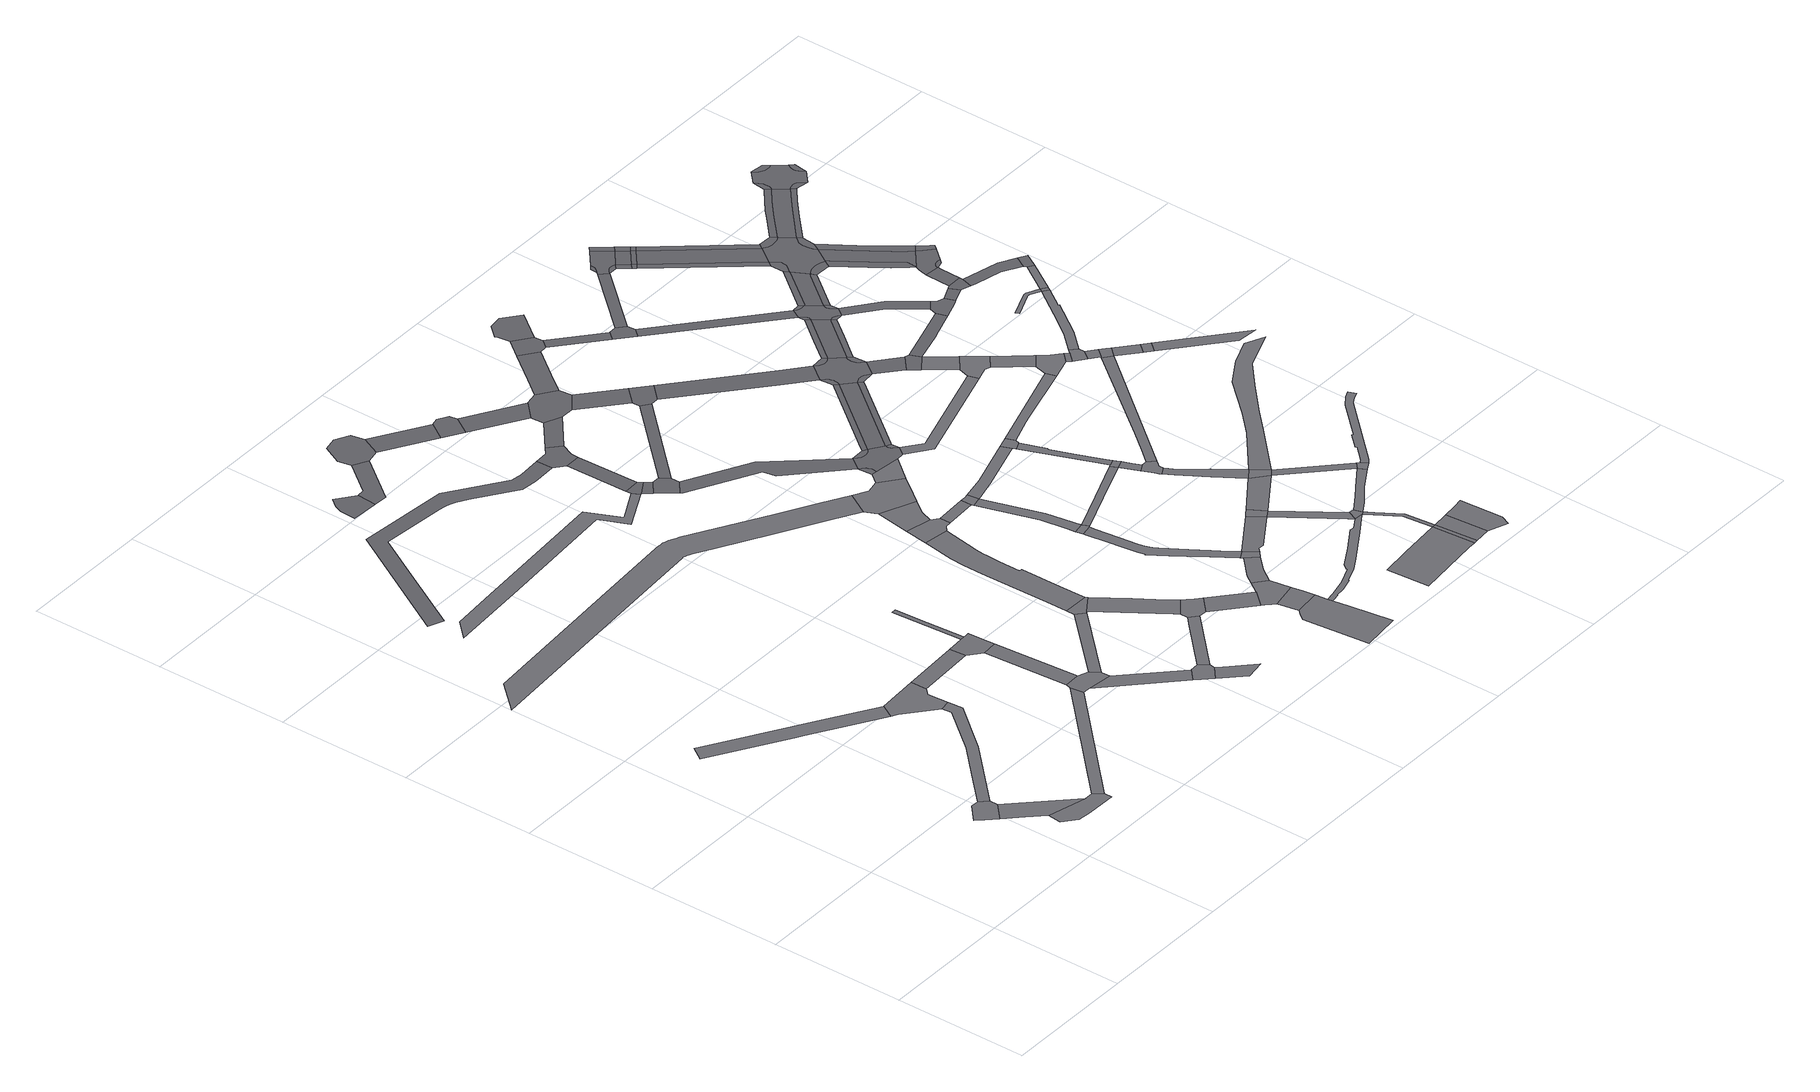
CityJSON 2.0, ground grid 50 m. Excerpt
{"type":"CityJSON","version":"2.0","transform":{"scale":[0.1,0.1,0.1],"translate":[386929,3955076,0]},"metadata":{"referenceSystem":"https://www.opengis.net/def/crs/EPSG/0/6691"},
"CityObjects":{
"road1":{"type":"Road","attributes":{"class":"1040","function":"9020","usage":"9","RoadStructureAttribute.sectionType":"4"},"geometry":[{"type":"MultiSurface","lod":"1","boundaries":[[[0,1,2,3,4,5,6]]]}]},
"road2":{"type":"Road","attributes":{"class":"1040","function":"9020","usage":"9","RoadStructureAttribute.sectionType":"1"},"geometry":[{"type":"MultiSurface","lod":"1","boundaries":[[[5,4,7,8,9]]]}]},
"road3":{"type":"Road","attributes":{"class":"1040","function":"9020","usage":"9","RoadStructureAttribute.sectionType":"4"},"geometry":[{"type":"MultiSurface","lod":"1","boundaries":[[[8,10,11,12,13,14,15,9]]]}]},
"road4":{"type":"Road","attributes":{"class":"1040","function":"9020","usage":"9","RoadStructureAttribute.sectionType":"1"},"geometry":[{"type":"MultiSurface","lod":"1","boundaries":[[[16,17,18,19,20,21,22,23,24]]]}]},
"road5":{"type":"Road","attributes":{"class":"1040","function":"9020","usage":"9","RoadStructureAttribute.sectionType":"1"},"geometry":[{"type":"MultiSurface","lod":"1","boundaries":[[[25,26,27,28,29,30,31,0,6]]]}]},
"road6":{"type":"Road","attributes":{"class":"1040","function":"9020","usage":"9","RoadStructureAttribute.sectionType":"4"},"geometry":[{"type":"MultiSurface","lod":"1","boundaries":[[[32,33,23,22,34,28,27,35,36]]]}]},
"road7":{"type":"Road","attributes":{"class":"1040","function":"9020","usage":"9","RoadStructureAttribute.sectionType":"1"},"geometry":[{"type":"MultiSurface","lod":"1","boundaries":[[[37,15,14,38]]]}]},
"road8":{"type":"Road","attributes":{"class":"1040","function":"9020","usage":"9","RoadStructureAttribute.sectionType":"1"},"geometry":[{"type":"MultiSurface","lod":"1","boundaries":[[[39,32,36,40]]]}]},
"road9":{"type":"Road","attributes":{"class":"1040","function":"9020","usage":"9","RoadStructureAttribute.sectionType":"1"},"geometry":[{"type":"MultiSurface","lod":"1","boundaries":[[[41,42,43,44,45,46,47,48,49,50,51,52,53,54,55,56,57,58,59,60,61,62,63,64,65,66,67,68]]]}]},
"road10":{"type":"Road","attributes":{"class":"1040","function":"9020","usage":"9","RoadStructureAttribute.sectionType":"1"},"geometry":[{"type":"MultiSurface","lod":"1","boundaries":[[[69,70,71,72,73,74,75,76,77,78]]]}]},
"road11":{"type":"Road","attributes":{"class":"1040","function":"9020","usage":"9","RoadStructureAttribute.sectionType":"4"},"geometry":[{"type":"MultiSurface","lod":"1","boundaries":[[[79,80,37,38,81,82,83,84]]]}]},
"road12":{"type":"Road","attributes":{"class":"1040","function":"9020","usage":"9","RoadStructureAttribute.sectionType":"1"},"geometry":[{"type":"MultiSurface","lod":"1","boundaries":[[[85,86,80,79]]]}]},
"road13":{"type":"Road","attributes":{"class":"1040","function":"9020","usage":"9","RoadStructureAttribute.sectionType":"1"},"geometry":[{"type":"MultiSurface","lod":"2","boundaries":[[[87,88,89,90,91,92,93,94,95,96,97,98,99,100,101,102,103,104]]],"semantics":{"surfaces":[{"type":"TrafficArea","function":"1000"}],"values":[0]}}]},
"road14":{"type":"Road","attributes":{"class":"1040","function":"9020","usage":"9","RoadStructureAttribute.sectionType":"4"},"geometry":[{"type":"MultiSurface","lod":"1","boundaries":[[[105,106,107,108,109,39,40,86,85]]]}]},
"road15":{"type":"Road","attributes":{"class":"1040","function":"9020","usage":"9","RoadStructureAttribute.sectionType":"4"},"geometry":[{"type":"MultiSurface","lod":"2","boundaries":[[[110,111,112,113,114,115]]],"semantics":{"surfaces":[{"type":"TrafficArea","function":"1020"}],"values":[0]}}]},
"road16":{"type":"Road","attributes":{"class":"1040","function":"9020","usage":"9","RoadStructureAttribute.sectionType":"1"},"geometry":[{"type":"MultiSurface","lod":"1","boundaries":[[[81,116,117,82]]]}]},
"road17":{"type":"Road","attributes":{"class":"1040","function":"9020","usage":"9","RoadStructureAttribute.sectionType":"1"},"geometry":[{"type":"MultiSurface","lod":"1","boundaries":[[[118,119,120,121,109,108]]]}]},
"road18":{"type":"Road","attributes":{"class":"1040","function":"9020","usage":"9","RoadStructureAttribute.sectionType":"4"},"geometry":[{"type":"MultiSurface","lod":"1","boundaries":[[[122,117,116,123,124,125,126]]]}]},
"road19":{"type":"Road","attributes":{"class":"1040","function":"9020","usage":"9","RoadStructureAttribute.sectionType":"1"},"geometry":[{"type":"MultiSurface","lod":"1","boundaries":[[[127,84,83,128]]]}]},
"road20":{"type":"Road","attributes":{"class":"1040","function":"9020","usage":"9","RoadStructureAttribute.sectionType":"1"},"geometry":[{"type":"MultiSurface","lod":"2","boundaries":[[[129,130,115,114,131,132,133]]],"semantics":{"surfaces":[{"type":"TrafficArea","function":"1000"}],"values":[0]}}]},
"road21":{"type":"Road","attributes":{"class":"1040","function":"9020","usage":"9","RoadStructureAttribute.sectionType":"1"},"geometry":[{"type":"MultiSurface","lod":"1","boundaries":[[[134,135,125,124,136,137]]]}]},
"road22":{"type":"Road","attributes":{"class":"1040","function":"9020","usage":"9","RoadStructureAttribute.sectionType":"1"},"geometry":[{"type":"MultiSurface","lod":"1","boundaries":[[[138,139,122,126,140]]]}]},
"road23":{"type":"Road","attributes":{"class":"1040","function":"9020","usage":"9","RoadStructureAttribute.sectionType":"4"},"geometry":[{"type":"MultiSurface","lod":"2","boundaries":[[[141,142,143,129,133,144,145,146]]],"semantics":{"surfaces":[{"type":"TrafficArea","function":"1020"}],"values":[0]}}]},
"road24":{"type":"Road","attributes":{"class":"1040","function":"9020","usage":"9","RoadStructureAttribute.sectionType":"4"},"geometry":[{"type":"MultiSurface","lod":"1","boundaries":[[[147,148,127,128,149,150]]]}]},
"road25":{"type":"Road","attributes":{"class":"1040","function":"9020","usage":"9","RoadStructureAttribute.sectionType":"1"},"geometry":[{"type":"MultiSurface","lod":"1","boundaries":[[[151,152,153,154,150,149,155,156,157]]]}]},
"road26":{"type":"Road","attributes":{"class":"1040","function":"9020","usage":"9","RoadStructureAttribute.sectionType":"1"},"geometry":[{"type":"MultiSurface","lod":"2","boundaries":[[[145,144,158,159]]],"semantics":{"surfaces":[{"type":"TrafficArea","function":"1000"}],"values":[0]}}]},
"road27":{"type":"Road","attributes":{"class":"1040","function":"9020","usage":"9","RoadStructureAttribute.sectionType":"4"},"geometry":[{"type":"MultiSurface","lod":"2","boundaries":[[[160,161,77,76,162,163]]],"semantics":{"surfaces":[{"type":"TrafficArea","function":"1020"}],"values":[0]}}]},
"road28":{"type":"Road","attributes":{"class":"1040","function":"9020","usage":"9","RoadStructureAttribute.sectionType":"1"},"geometry":[{"type":"MultiSurface","lod":"1","boundaries":[[[164,165,166,167,168,169,148,147,170,171,172,173,174,175,176,177,178]]]}]},
"road29":{"type":"Road","attributes":{"class":"1040","function":"9020","usage":"9","RoadStructureAttribute.sectionType":"1"},"geometry":[{"type":"MultiSurface","lod":"2","boundaries":[[[163,162,179,180]]],"semantics":{"surfaces":[{"type":"TrafficArea","function":"1000"}],"values":[0]}}]},
"road30":{"type":"Road","attributes":{"class":"1040","function":"9020","usage":"9","RoadStructureAttribute.sectionType":"1"},"geometry":[{"type":"MultiSurface","lod":"2","boundaries":[[[181,182,161,160]]],"semantics":{"surfaces":[{"type":"TrafficArea","function":"1000"}],"values":[0]}}]},
"road31":{"type":"Road","attributes":{"class":"1040","function":"9020","usage":"9","RoadStructureAttribute.sectionType":"4"},"geometry":[{"type":"MultiSurface","lod":"1","boundaries":[[[183,184,157,156,138,140,185,186]]]}]},
"road32":{"type":"Road","attributes":{"class":"1040","function":"9020","usage":"9","RoadStructureAttribute.sectionType":"4"},"geometry":[{"type":"MultiSurface","lod":"2","boundaries":[[[180,179,187,188,189,190]]],"semantics":{"surfaces":[{"type":"TrafficArea","function":"1020"}],"values":[0]}}]},
"road33":{"type":"Road","attributes":{"class":"1040","function":"9020","usage":"9","RoadStructureAttribute.sectionType":"4"},"geometry":[{"type":"MultiSurface","lod":"2","boundaries":[[[191,192,104,103,182,181,193,194]]],"semantics":{"surfaces":[{"type":"TrafficArea","function":"1020"}],"values":[0]}}]},
"road34":{"type":"Road","attributes":{"class":"1040","function":"9020","usage":"9","RoadStructureAttribute.sectionType":"4"},"geometry":[{"type":"MultiSurface","lod":"2","boundaries":[[[195,159,158,196,197,198]]],"semantics":{"surfaces":[{"type":"TrafficArea","function":"1020"}],"values":[0]}}]},
"road35":{"type":"Road","attributes":{"class":"1040","function":"9020","usage":"9","RoadStructureAttribute.sectionType":"1"},"geometry":[{"type":"MultiSurface","lod":"1","boundaries":[[[186,185,199,200]]]}]},
"road36":{"type":"Road","attributes":{"class":"1040","function":"9020","usage":"9","RoadStructureAttribute.sectionType":"4"},"geometry":[{"type":"MultiSurface","lod":"1","boundaries":[[[201,164,178,202,203,204,205]]]}]},
"road37":{"type":"Road","attributes":{"name":"都道437号","class":"1040","function":"3","usage":"2","RoadStructureAttribute.sectionType":"4"},"geometry":[{"type":"MultiSurface","lod":"1","boundaries":[[[206,207,208,209,210,211,212,213,214]]]}]},
"road38":{"type":"Road","attributes":{"class":"1040","function":"9020","usage":"9","RoadStructureAttribute.sectionType":"1"},"geometry":[{"type":"MultiSurface","lod":"1","boundaries":[[[215,201,205,216,217]]]}]},
"road39":{"type":"Road","attributes":{"class":"1040","function":"9020","usage":"9","RoadStructureAttribute.sectionType":"1"},"geometry":[{"type":"MultiSurface","lod":"1","boundaries":[[[218,219,220,210,209]]]}]},
"road40":{"type":"Road","attributes":{"class":"1040","function":"9020","usage":"9","RoadStructureAttribute.sectionType":"1"},"geometry":[{"type":"MultiSurface","lod":"2","boundaries":[[[221,191,194,222]]],"semantics":{"surfaces":[{"type":"TrafficArea","function":"1000"}],"values":[0]}}]},
"road41":{"type":"Road","attributes":{"class":"1040","function":"9020","usage":"9","RoadStructureAttribute.sectionType":"4"},"geometry":[{"type":"MultiSurface","lod":"1","boundaries":[[[223,200,199,224,225,220,219,226,227]]]}]},
"road42":{"type":"Road","attributes":{"class":"1040","function":"9020","usage":"9","RoadStructureAttribute.sectionType":"1"},"geometry":[{"type":"MultiSurface","lod":"2","boundaries":[[[197,196,228,229]]],"semantics":{"surfaces":[{"type":"TrafficArea","function":"1000"}],"values":[0]}}]},
"road43":{"type":"Road","attributes":{"class":"1040","function":"9020","usage":"9","RoadStructureAttribute.sectionType":"1"},"geometry":[{"type":"MultiSurface","lod":"2","boundaries":[[[230,188,187,231,232,233,234,235,236,237]]],"semantics":{"surfaces":[{"type":"TrafficArea","function":"1000"}],"values":[0]}}]},
"road44":{"type":"Road","attributes":{"class":"1040","function":"9020","usage":"9","RoadStructureAttribute.sectionType":"1"},"geometry":[{"type":"MultiSurface","lod":"1","boundaries":[[[238,204,203,239]]]}]},
"road45":{"type":"Road","attributes":{"class":"1040","function":"9020","usage":"9","RoadStructureAttribute.sectionType":"4"},"geometry":[{"type":"MultiSurface","lod":"1","boundaries":[[[240,68,67,215,217,241,242,243]]]}]},
"road46":{"type":"Road","attributes":{"class":"1040","function":"9020","usage":"9","RoadStructureAttribute.sectionType":"1"},"geometry":[{"type":"MultiSurface","lod":"2","boundaries":[[[244,190,189,245]]],"semantics":{"surfaces":[{"type":"TrafficArea","function":"1000"}],"values":[0]}}]},
"road47":{"type":"Road","attributes":{"class":"1040","function":"9020","usage":"9","RoadStructureAttribute.sectionType":"1"},"geometry":[{"type":"MultiSurface","lod":"1","boundaries":[[[246,247,223,227,248,249]]]}]},
"road48":{"type":"Road","attributes":{"class":"1040","function":"9020","usage":"9","RoadStructureAttribute.sectionType":"4"},"geometry":[{"type":"MultiSurface","lod":"1","boundaries":[[[250,251,252,253,254]]]}]},
"road49":{"type":"Road","attributes":{"class":"1040","function":"9020","usage":"9","RoadStructureAttribute.sectionType":"1"},"geometry":[{"type":"MultiSurface","lod":"1","boundaries":[[[255,256,257,258,259,260,251,250]]]}]},
"road50":{"type":"Road","attributes":{"class":"1040","function":"9020","usage":"9","RoadStructureAttribute.sectionType":"1"},"geometry":[{"type":"MultiSurface","lod":"1","boundaries":[[[261,262,263,264,265,266,267,268,269,270,271,253,252,272,273,274,275,276,277,278,279,280,281,282,283]]]}]},
"road51":{"type":"Road","attributes":{"class":"1040","function":"9020","usage":"9","RoadStructureAttribute.sectionType":"4"},"geometry":[{"type":"MultiSurface","lod":"1","boundaries":[[[284,285,238,239,257,256]]]}]},
"road52":{"type":"Road","attributes":{"class":"1040","function":"9020","usage":"9","RoadStructureAttribute.sectionType":"4"},"geometry":[{"type":"MultiSurface","lod":"2","boundaries":[[[286,229,228,221,222,287,288,289]]],"semantics":{"surfaces":[{"type":"TrafficArea","function":"1020"}],"values":[0]}}]},
"road53":{"type":"Road","attributes":{"class":"1040","function":"9020","usage":"9","RoadStructureAttribute.sectionType":"4"},"geometry":[{"type":"MultiSurface","lod":"1","boundaries":[[[283,282,246,249,290]]]}]},
"road54":{"type":"Road","attributes":{"class":"1040","function":"9020","usage":"9","RoadStructureAttribute.sectionType":"1"},"geometry":[{"type":"MultiSurface","lod":"1","boundaries":[[[291,292,243,242,293,294]]]}]},
"road55":{"type":"Road","attributes":{"class":"1040","function":"9020","usage":"9","RoadStructureAttribute.sectionType":"1"},"geometry":[{"type":"MultiSurface","lod":"2","boundaries":[[[288,287,295,296]]],"semantics":{"surfaces":[{"type":"TrafficArea","function":"1000"}],"values":[0]}}]},
"road56":{"type":"Road","attributes":{"class":"1040","function":"9020","usage":"9","RoadStructureAttribute.sectionType":"4"},"geometry":[{"type":"MultiSurface","lod":"2","boundaries":[[[297,298,299,300,301,302,303,304,305,306,307,236,235,308,309,310,311,312,313,314,294,315,316,317,318,319,320,321,322,323,324,325,326]],[[327,236,307,306,305,304,303,302,301,300,299,298,297,326]],[[313,312,311,310,309,308,235,291,314]],[[328,325,324,323,322,321,320,319,318,317,316]]],"semantics":{"surfaces":[{"type":"TrafficArea","function":"1020"},{"type":"TrafficArea","function":"2000"}],"values":[0,1,1,1]}}]},
"road57":{"type":"Road","attributes":{"class":"1040","function":"9020","usage":"9","RoadStructureAttribute.sectionType":"1"},"geometry":[{"type":"MultiSurface","lod":"1","boundaries":[[[329,330,331,332,333,334,335,336,337,338,208,207,339,340,341,342,343,344,345,346,347,348,349,350]]]}]},
"road58":{"type":"Road","attributes":{"class":"1040","function":"9020","usage":"9","RoadStructureAttribute.sectionType":"1"},"geometry":[{"type":"MultiSurface","lod":"1","boundaries":[[[351,283,290,352,353,354]]]}]},
"road59":{"type":"Road","attributes":{"class":"1040","function":"9020","usage":"9","RoadStructureAttribute.sectionType":"1"},"geometry":[{"type":"MultiSurface","lod":"2","boundaries":[[[355,356,286,289,357,358]]],"semantics":{"surfaces":[{"type":"TrafficArea","function":"1000"}],"values":[0]}}]},
"road60":{"type":"Road","attributes":{"class":"1040","function":"9020","usage":"9","RoadStructureAttribute.sectionType":"1"},"geometry":[{"type":"MultiSurface","lod":"1","boundaries":[[[359,360,284,256,361,362]]]}]},
"road61":{"type":"Road","attributes":{"class":"1040","function":"9020","usage":"9","RoadStructureAttribute.sectionType":"4"},"geometry":[{"type":"MultiSurface","lod":"2","boundaries":[[[296,295,244,245,363,364]]],"semantics":{"surfaces":[{"type":"TrafficArea","function":"1020"}],"values":[0]}}]},
"road62":{"type":"Road","attributes":{"class":"1040","function":"9020","usage":"9","RoadStructureAttribute.sectionType":"1"},"geometry":[{"type":"MultiSurface","lod":"1","boundaries":[[[365,366,250,254,367,368]]]}]},
"road63":{"type":"Road","attributes":{"name":"都道437号","class":"1040","function":"3","usage":"2","RoadStructureAttribute.sectionType":"1"},"geometry":[{"type":"MultiSurface","lod":"1","boundaries":[[[369,370,371,372,373,374]]]}]},
"road64":{"type":"Road","attributes":{"class":"1040","function":"9020","usage":"9","RoadStructureAttribute.sectionType":"4"},"geometry":[{"type":"MultiSurface","lod":"1","boundaries":[[[375,376,351,354,377]]]}]},
"road65":{"type":"Road","attributes":{"class":"1040","function":"9020","usage":"9","RoadStructureAttribute.sectionType":"4"},"geometry":[{"type":"MultiSurface","lod":"2","boundaries":[[[378,355,358,379,380,381,382]]],"semantics":{"surfaces":[{"type":"TrafficArea","function":"1020"}],"values":[0]}}]},
"road66":{"type":"Road","attributes":{"class":"1040","function":"9020","usage":"9","RoadStructureAttribute.sectionType":"1"},"geometry":[{"type":"MultiSurface","lod":"2","boundaries":[[[328,383,384,385,386,387,388,389,390,325]],[[391,392,393,326,325,390,389,388,387,386]],[[394,395,396,327,326,393,392,391]]],"semantics":{"surfaces":[{"type":"TrafficArea","function":"2000"},{"type":"TrafficArea","function":"1000"}],"values":[0,1,0]}}]},
"road67":{"type":"Road","attributes":{"class":"1040","function":"9020","usage":"9","RoadStructureAttribute.sectionType":"1"}},
"road68":{"type":"Road","attributes":{"class":"1040","function":"9020","usage":"9","RoadStructureAttribute.sectionType":"1"},"geometry":[{"type":"MultiSurface","lod":"1","boundaries":[[[377,354,397,329,398]]]}]},
"road69":{"type":"Road","attributes":{"class":"1040","function":"9020","usage":"9","RoadStructureAttribute.sectionType":"1"},"geometry":[{"type":"MultiSurface","lod":"2","boundaries":[[[399,400,401,364,363,402]]],"semantics":{"surfaces":[{"type":"TrafficArea","function":"1000"}],"values":[0]}}]},
"road70":{"type":"Road","attributes":{"class":"1040","function":"9020","usage":"9","RoadStructureAttribute.sectionType":"4"},"geometry":[{"type":"MultiSurface","lod":"1","boundaries":[[[403,359,362,404,405,406]]]}]},
"road71":{"type":"Road","attributes":{"class":"1040","function":"9020","usage":"9","RoadStructureAttribute.sectionType":"1"},"geometry":[{"type":"MultiSurface","lod":"1","boundaries":[[[407,408,409,410,411,405,404,412,413]]]}]},
"road72":{"type":"Road","attributes":{"class":"1040","function":"9020","usage":"9","RoadStructureAttribute.sectionType":"4"},"geometry":[{"type":"MultiSurface","lod":"1","boundaries":[[[414,413,412,365,368,415]]]}]},
"road73":{"type":"Road","attributes":{"class":"1040","function":"9020","usage":"9","RoadStructureAttribute.sectionType":"4"},"geometry":[{"type":"MultiSurface","lod":"2","boundaries":[[[416,417,418,419,378,382,420]]],"semantics":{"surfaces":[{"type":"TrafficArea","function":"1020"}],"values":[0]}}]},
"road74":{"type":"Road","attributes":{"class":"1040","function":"9020","usage":"9","RoadStructureAttribute.sectionType":"1"},"geometry":[{"type":"MultiSurface","lod":"1","boundaries":[[[421,415,368,422,423]]]}]},
"road75":{"type":"Road","attributes":{"class":"1040","function":"9020","usage":"9","RoadStructureAttribute.sectionType":"1"},"geometry":[{"type":"MultiSurface","lod":"1","boundaries":[[[424,375,377,425]]]}]},
"road76":{"type":"Road","attributes":{"class":"1040","function":"9020","usage":"9","RoadStructureAttribute.sectionType":"1"},"geometry":[{"type":"MultiSurface","lod":"2","boundaries":[[[380,379,426,427]]],"semantics":{"surfaces":[{"type":"TrafficArea","function":"1000"}],"values":[0]}}]},
"road77":{"type":"Road","attributes":{"class":"1040","function":"9020","usage":"9","RoadStructureAttribute.sectionType":"4"},"geometry":[{"type":"MultiSurface","lod":"1","boundaries":[[[398,329,350,428,429]]]}]},
"road78":{"type":"Road","attributes":{"class":"1040","function":"9020","usage":"9","RoadStructureAttribute.sectionType":"4"},"geometry":[{"type":"MultiSurface","lod":"1","boundaries":[[[430,431,423,422,432,433,434,435,436,437,438,439]]]}]},
"road79":{"type":"Road","attributes":{"name":"都道437号","class":"1040","function":"3","usage":"2","RoadStructureAttribute.sectionType":"4"},"geometry":[{"type":"MultiSurface","lod":"1","boundaries":[[[440,369,374,441]]]}]},
"road80":{"type":"Road","attributes":{"class":"1040","function":"9020","usage":"9","RoadStructureAttribute.sectionType":"1"},"geometry":[{"type":"MultiSurface","lod":"1","boundaries":[[[442,443,316,315,444,445]]]}]},
"road81":{"type":"Road","attributes":{"class":"1040","function":"9020","usage":"9","RoadStructureAttribute.sectionType":"1"},"geometry":[{"type":"MultiSurface","lod":"1","boundaries":[[[446,447,448,369,440,449,450,451,428,350]]]}]},
"road82":{"type":"Road","attributes":{"class":"1040","function":"9020","usage":"9","RoadStructureAttribute.sectionType":"1"},"geometry":[{"type":"MultiSurface","lod":"1","boundaries":[[[452,453,437,436,454,455,424,456]]]}]},
"road83":{"type":"Road","attributes":{"name":"都道437号","class":"1040","function":"3","usage":"2","RoadStructureAttribute.sectionType":"1"},"geometry":[{"type":"MultiSurface","lod":"1","boundaries":[[[457,440,441,458]]]}]},
"road84":{"type":"Road","attributes":{"class":"1040","function":"9020","usage":"9","RoadStructureAttribute.sectionType":"4"},"geometry":[{"type":"MultiSurface","lod":"2","boundaries":[[[459,427,426,460,461,462]]],"semantics":{"surfaces":[{"type":"TrafficArea","function":"1020"}],"values":[0]}}]},
"road85":{"type":"Road","attributes":{"class":"1040","function":"9020","usage":"9","RoadStructureAttribute.sectionType":"4"},"geometry":[{"type":"MultiSurface","lod":"1","boundaries":[[[456,424,425,463]]]}]},
"road86":{"type":"Road","attributes":{"name":"都道437号","class":"1040","function":"3","usage":"2","RoadStructureAttribute.sectionType":"4"},"geometry":[{"type":"MultiSurface","lod":"1","boundaries":[[[464,465,457,458,466,467]]]}]},
"road87":{"type":"Road","attributes":{"class":"1040","function":"9020","usage":"9","RoadStructureAttribute.sectionType":"1"},"geometry":[{"type":"MultiSurface","lod":"1","boundaries":[[[468,469,470,429,428,471,472,473,474]]]}]},
"road88":{"type":"Road","attributes":{"class":"1040","function":"9020","usage":"9","RoadStructureAttribute.sectionType":"4"},"geometry":[{"type":"MultiSurface","lod":"2","boundaries":[[[475,476,477,478,479,480,481,482,483,484,485,486,487]],[[488,489,490,491,492,493,494,495,496,497,498,399,394,391]],[[499,500,501,502,503,504,505,506,507,400,399,498,497,496,495,494,493,492,491,490,489,488,391,386,508,509,510,511,512,513,514,515,516,517,518,487,486,485,484,483,482,481,480,479,478,477,476,519]],[[520,400,507,506,505,504,503,502,501,500,499,519]],[[517,516,515,514,513,512,511,510,509,508,386,385,518]]],"semantics":{"surfaces":[{"type":"TrafficArea","function":"2000"},{"type":"TrafficArea","function":"1020"}],"values":[0,0,1,0,0]}}]},
"road89":{"type":"Road","attributes":{"class":"1040","function":"9020","usage":"9","RoadStructureAttribute.sectionType":"1"},"geometry":[{"type":"MultiSurface","lod":"1","boundaries":[[[521,403,406,522,523,524]]]}]},
"road90":{"type":"Road","attributes":{"class":"1040","function":"9020","usage":"9","RoadStructureAttribute.sectionType":"1"},"geometry":[{"type":"MultiSurface","lod":"1","boundaries":[[[463,425,468,525]]]}]},
"road91":{"type":"Road","attributes":{"class":"1040","function":"9020","usage":"9","RoadStructureAttribute.sectionType":"1"},"geometry":[{"type":"MultiSurface","lod":"2","boundaries":[[[487,518,526,527]]],"semantics":{"surfaces":[{"type":"TrafficArea","function":"1000"}],"values":[0]}}]},
"road92":{"type":"Road","attributes":{"class":"1040","function":"9020","usage":"9","RoadStructureAttribute.sectionType":"1"},"geometry":[{"type":"MultiSurface","lod":"2","boundaries":[[[528,459,462,529]]],"semantics":{"surfaces":[{"type":"TrafficArea","function":"1000"}],"values":[0]}}]},
"road93":{"type":"Road","attributes":{"class":"1040","function":"9020","usage":"9","RoadStructureAttribute.sectionType":"1"},"geometry":[{"type":"MultiSurface","lod":"2","boundaries":[[[461,460,530,531]]],"semantics":{"surfaces":[{"type":"TrafficArea","function":"1000"}],"values":[0]}}]},
"road94":{"type":"Road","attributes":{"class":"1040","function":"9020","usage":"9","RoadStructureAttribute.sectionType":"4"},"geometry":[{"type":"MultiSurface","lod":"1","boundaries":[[[525,468,474,532,533]]]}]},
"road95":{"type":"Road","attributes":{"class":"1040","function":"9020","usage":"9","RoadStructureAttribute.sectionType":"4"},"geometry":[{"type":"MultiSurface","lod":"2","boundaries":[[[527,526,534,535,536]]],"semantics":{"surfaces":[{"type":"TrafficArea","function":"1020"}],"values":[0]}}]},
"road96":{"type":"Road","attributes":{"class":"1040","function":"9020","usage":"9","RoadStructureAttribute.sectionType":"1"},"geometry":[{"type":"MultiSurface","lod":"1","boundaries":[[[537,538,539,540,541,431,430,542]]]}]},
"road97":{"type":"Road","attributes":{"class":"1040","function":"9020","usage":"9","RoadStructureAttribute.sectionType":"1"},"geometry":[{"type":"MultiSurface","lod":"2","boundaries":[[[543,544,545,519,476,546,547,548,549]],[[475,550,551,552,549,548,547,546,476]],[[553,554,555,520,519,545,544,543]]],"semantics":{"surfaces":[{"type":"TrafficArea","function":"1000"},{"type":"TrafficArea","function":"2000"}],"values":[0,1,1]}}]},
"road98":{"type":"Road","attributes":{"class":"1040","function":"9020","usage":"9","RoadStructureAttribute.sectionType":"1"},"geometry":[{"type":"MultiSurface","lod":"1","boundaries":[[[535,534,556,557]]]}]},
"road99":{"type":"Road","attributes":{"class":"1040","function":"9020","usage":"9","RoadStructureAttribute.sectionType":"4"},"geometry":[{"type":"MultiSurface","lod":"1","boundaries":[[[558,557,556,442,445,559,560,561]]]}]},
"road100":{"type":"Road","attributes":{"class":"1040","function":"9020","usage":"9","RoadStructureAttribute.sectionType":"1"},"geometry":[{"type":"MultiSurface","lod":"1","boundaries":[[[562,561,560,563,564]]]}]},
"road101":{"type":"Road","attributes":{"class":"1040","function":"9020","usage":"9","RoadStructureAttribute.sectionType":"4"},"geometry":[{"type":"MultiSurface","lod":"2","boundaries":[[[565,566,567,568,569,570,531,530,571,572,573,574,575,576,577,578,543,549,579,580,581,582,583,584,585,586,587,588,589,590,591,592,593,594,595,596,597,598]],[[599,531,570,569,568,567,566,565,598]],[[597,596,595,594,593,592,591,590,589,588,587,600]],[[578,577,576,575,574,573,572,571,530,553,543]],[[585,584,583,582,581,580,579,549,552,586]]],"semantics":{"surfaces":[{"type":"TrafficArea","function":"1020"},{"type":"TrafficArea","function":"2000"}],"values":[0,1,1,1,1]}}]},
"road102":{"type":"Road","attributes":{"class":"1040","function":"9020","usage":"9","RoadStructureAttribute.sectionType":"1"},"geometry":[{"type":"MultiSurface","lod":"2","boundaries":[[[601,602,603,604,605,606,536,535]]],"semantics":{"surfaces":[{"type":"TrafficArea","function":"1000"}],"values":[0]}}]},
"road103":{"type":"Road","attributes":{"class":"1040","function":"9020","usage":"9","RoadStructureAttribute.sectionType":"4"},"geometry":[{"type":"MultiSurface","lod":"1","boundaries":[[[607,564,563,521,524,608,609]]]}]},
"road104":{"type":"Road","attributes":{"class":"1040","function":"9020","usage":"9","RoadStructureAttribute.sectionType":"4"},"geometry":[{"type":"MultiSurface","lod":"2","boundaries":[[[610,611,612,613,614,615,616,617,618]],[[619,620,621,622,623,624,625,626,627,628,529,629,630]],[[631,616,615,614,613,612,611,610,618,528,529,628,627,626,625,624,623,622,621,620,619,630,632]],[[633,631,632,634]]],"semantics":{"surfaces":[{"type":"TrafficArea","function":"2000"},{"type":"TrafficArea","function":"1020"}],"values":[0,0,1,0]}}]},
"road105":{"type":"Road","attributes":{"class":"1040","function":"9020","usage":"9","RoadStructureAttribute.sectionType":"1"},"geometry":[{"type":"MultiSurface","lod":"1","boundaries":[[[635,636,637,638,639,640,641,642,643,644,645,533,532,646,647,648,649,650,651,652]]]}]},
"road106":{"type":"Road","attributes":{"class":"1040","function":"9020","usage":"9","RoadStructureAttribute.sectionType":"1"},"geometry":[{"type":"MultiSurface","lod":"1","boundaries":[[[653,654,655,656,657,456,463,658,659,660,661,662]]]}]},
"road107":{"type":"Road","attributes":{"class":"1040","function":"9020","usage":"9","RoadStructureAttribute.sectionType":"1"},"geometry":[{"type":"MultiSurface","lod":"2","boundaries":[[[634,632,663,664]],[[632,630,665,663]],[[630,629,666,665]]],"semantics":{"surfaces":[{"type":"TrafficArea","function":"2000"},{"type":"TrafficArea","function":"1000"}],"values":[0,1,0]}}]},
"road108":{"type":"Road","attributes":{"class":"1040","function":"9020","usage":"9","RoadStructureAttribute.sectionType":"1"},"geometry":[{"type":"MultiSurface","lod":"1","boundaries":[[[667,609,608,668,669]]]}]},
"road109":{"type":"Road","attributes":{"class":"1040","function":"9020","usage":"9","RoadStructureAttribute.sectionType":"4"},"geometry":[{"type":"MultiSurface","lod":"2","boundaries":[[[663,665,670,671]],[[664,663,671,672]],[[665,666,673,670]]],"semantics":{"surfaces":[{"type":"TrafficArea","function":"1020"},{"type":"TrafficArea","function":"2000"}],"values":[0,1,1]}}]},
"road110":{"type":"Road","attributes":{"class":"1040","function":"9020","usage":"9","RoadStructureAttribute.sectionType":"4"},"geometry":[{"type":"MultiSurface","lod":"1","boundaries":[[[674,669,668,675,676,677]]]}]},
"road111":{"type":"Road","attributes":{"class":"1040","function":"9020","usage":"9","RoadStructureAttribute.sectionType":"1"},"geometry":[{"type":"MultiSurface","lod":"2","boundaries":[[[678,587,586,679,680,681]]],"semantics":{"surfaces":[{"type":"TrafficArea","function":"1000"}],"values":[0]}}]},
"road112":{"type":"Road","attributes":{"class":"1040","function":"9020","usage":"9","RoadStructureAttribute.sectionType":"1"},"geometry":[{"type":"MultiSurface","lod":"1","boundaries":[[[676,675,682,683]]]}]},
"road113":{"type":"Road","attributes":{"class":"1040","function":"9020","usage":"9","RoadStructureAttribute.sectionType":"1"},"geometry":[{"type":"MultiSurface","lod":"2","boundaries":[[[684,599,598,685,686]],[[687,688,597,600,689]],[[686,685,598,597,688,687]]],"semantics":{"surfaces":[{"type":"TrafficArea","function":"2000"},{"type":"TrafficArea","function":"1000"}],"values":[0,0,1]}}]},
"road114":{"type":"Road","attributes":{"class":"1040","function":"9020","usage":"9","RoadStructureAttribute.sectionType":"4"},"geometry":[{"type":"MultiSurface","lod":"1","boundaries":[[[690,683,682,537,542,691]]]}]},
"road115":{"type":"Road","attributes":{"class":"1040","function":"9020","usage":"9","RoadStructureAttribute.sectionType":"1"},"geometry":[{"type":"MultiSurface","lod":"2","boundaries":[[[670,673,692,693]],[[672,671,694,695]],[[671,670,693,694]]],"semantics":{"surfaces":[{"type":"TrafficArea","function":"2000"},{"type":"TrafficArea","function":"1000"}],"values":[0,0,1]}}]},
"road116":{"type":"Road","attributes":{"class":"1040","function":"9020","usage":"9","RoadStructureAttribute.sectionType":"1"},"geometry":[{"type":"MultiSurface","lod":"1","boundaries":[[[691,542,696,697]]]}]},
"road117":{"type":"Road","attributes":{"class":"1040","function":"9020","usage":"9","RoadStructureAttribute.sectionType":"4"},"geometry":[{"type":"MultiSurface","lod":"2","boundaries":[[[698,681,680,604,603,699,700,701]]],"semantics":{"surfaces":[{"type":"TrafficArea","function":"1020"}],"values":[0]}}]},
"road118":{"type":"Road","attributes":{"class":"1040","function":"9020","usage":"9","RoadStructureAttribute.sectionType":"4"},"geometry":[{"type":"MultiSurface","lod":"1","boundaries":[[[697,696,702,703]]]}]},
"road119":{"type":"Road","attributes":{"class":"1040","function":"9020","usage":"9","RoadStructureAttribute.sectionType":"1"},"geometry":[{"type":"MultiSurface","lod":"1","boundaries":[[[704,705,706,707,708,709,710,711,674,677]]]}]},
"road120":{"type":"Road","attributes":{"class":"1040","function":"9020","usage":"9","RoadStructureAttribute.sectionType":"1"},"geometry":[{"type":"MultiSurface","lod":"2","boundaries":[[[712,701,700,713]]],"semantics":{"surfaces":[{"type":"TrafficArea","function":"1000"}],"values":[0]}}]},
"road121":{"type":"Road","attributes":{"class":"1040","function":"9020","usage":"9","RoadStructureAttribute.sectionType":"4"},"geometry":[{"type":"MultiSurface","lod":"2","boundaries":[[[714,715,716,717,718,719,720,721,722,694,693,723,724,725,726,727,728,729,730,686,687,731,732,733,734,735,736,737,738,739,740,741,742,743,744,745,746,747,748,749,750,751,752]],[[751,750,749,748,747,746,745,744,743,742,741,753,754]],[[739,738,737,736,735,734,733,732,731,687,689,755,740]],[[695,694,722,721,720,719,718,717,716,715,714,752,756]],[[730,729,728,727,726,725,724,723,693,692,684,686]]],"semantics":{"surfaces":[{"type":"TrafficArea","function":"1020"},{"type":"TrafficArea","function":"2000"}],"values":[0,1,1,1,1]}}]},
"road122":{"type":"Road","attributes":{"class":"1040","function":"9020","usage":"9","RoadStructureAttribute.sectionType":"4"},"geometry":[{"type":"MultiSurface","lod":"2","boundaries":[[[757,712,713,758,759,760]]],"semantics":{"surfaces":[{"type":"TrafficArea","function":"1020"}],"values":[0]}}]},
"road123":{"type":"Road","attributes":{"class":"1040","function":"9020","usage":"9","RoadStructureAttribute.sectionType":"1"},"geometry":[{"type":"MultiSurface","lod":"1","boundaries":[[[761,762,763,764,765,766,767,768,769,770,771,709,772,773]]]}]},
"road124":{"type":"Road","attributes":{"class":"1040","function":"9020","usage":"9","RoadStructureAttribute.sectionType":"1"},"geometry":[{"type":"MultiSurface","lod":"1","boundaries":[[[703,702,774,775]]]}]},
"road125":{"type":"Road","attributes":{"class":"1040","function":"9020","usage":"9","RoadStructureAttribute.sectionType":"1"},"geometry":[{"type":"MultiSurface","lod":"2","boundaries":[[[776,777,757,760,778,779]]],"semantics":{"surfaces":[{"type":"TrafficArea","function":"1000"}],"values":[0]}}]},
"road126":{"type":"Road","attributes":{"class":"1040","function":"9020","usage":"9","RoadStructureAttribute.sectionType":"1"},"geometry":[{"type":"MultiSurface","lod":"2","boundaries":[[[780,781,782,753,741,783,784,785,786,787]],[[788,789,790,791,792,793,794,795,796,797,798,740,755,799,800,801,802]],[[785,784,783,741,740,798,797,796,795,794,793,792,791,790,789,788,802,786]]],"semantics":{"surfaces":[{"type":"TrafficArea","function":"2000"},{"type":"TrafficArea","function":"1000"}],"values":[0,0,1]}}]},
"road127":{"type":"Road","attributes":{"class":"1040","function":"9020","usage":"9","RoadStructureAttribute.sectionType":"4"},"geometry":[{"type":"MultiSurface","lod":"1","boundaries":[[[803,804,772,709,708,805]]]}]},
"road128":{"type":"Road","attributes":{"class":"1040","function":"9020","usage":"9","RoadStructureAttribute.sectionType":"4"},"geometry":[{"type":"MultiSurface","lod":"2","boundaries":[[[806,807,808,809,810,811,812,813,814,779,815,816]],[[817,818,787,786,819,820,821]],[[819,786,802,822,823,776,779,814,813,812,811,810,809,808,807,806,816,820]]],"semantics":{"surfaces":[{"type":"TrafficArea","function":"2000"},{"type":"TrafficArea","function":"1020"}],"values":[0,0,1]}}]},
"road129":{"type":"Road","attributes":{"class":"1040","function":"9020","usage":"9","RoadStructureAttribute.sectionType":"1"},"geometry":[{"type":"MultiSurface","lod":"2","boundaries":[[[824,759,758,825,826,827,828]]],"semantics":{"surfaces":[{"type":"TrafficArea","function":"1000"}],"values":[0]}}]},
"road130":{"type":"Road","attributes":{"class":"1040","function":"9020","usage":"9","RoadStructureAttribute.sectionType":"1"},"geometry":[{"type":"MultiSurface","lod":"1","boundaries":[[[829,804,803,830]]]}]},
"road131":{"type":"Road","attributes":{"class":"1040","function":"9020","usage":"9","RoadStructureAttribute.sectionType":"1"},"geometry":[{"type":"MultiSurface","lod":"2","boundaries":[[[831,832,833,834,752,751,835,836,837,838]],[[838,837,836,835,751,754,839,840,841,842,843]],[[844,845,846,847,848,756,752,834,833,832,831]]],"semantics":{"surfaces":[{"type":"TrafficArea","function":"1000"},{"type":"TrafficArea","function":"2000"}],"values":[0,1,1]}}]},
"road132":{"type":"Road","attributes":{"class":"1040","function":"9020","usage":"9","RoadStructureAttribute.sectionType":"4"},"geometry":[{"type":"MultiSurface","lod":"2","boundaries":[[[828,827,829,830,849,850]]],"semantics":{"surfaces":[{"type":"TrafficArea","function":"1020"}],"values":[0]}}]},
"road133":{"type":"Road","attributes":{"class":"1040","function":"9020","usage":"9","RoadStructureAttribute.sectionType":"4"},"geometry":[{"type":"MultiSurface","lod":"2","boundaries":[[[851,852,853,854,855,856,857,858,859,860,861,862]],[[861,860,859,858,857,856,855,854,853,852,863,864,865,866,867,868,869,870,871,831,838,872,873,874,875,876,877,878,879,880,881,882,883,884,885,886,887,862]],[[888,887,886,885,884,883,882,881]],[[871,870,869,868,867,866,865,864,863,844,831]],[[879,878,877,876,875,874,873,872,838,843,880]]],"semantics":{"surfaces":[{"type":"TrafficArea","function":"2000"},{"type":"TrafficArea","function":"1020"}],"values":[0,1,0,0,0]}}]}
},
"vertices":[
[520,468,0],[490,468,0],[431,414,0],[454,389,0],[489,354,0],[547,409,0],[547,439,0],
[546,295,0],[599,240,0],[746,204,0],
[595,190,0],[642,150,0],[691,145,0],[804,144,0],[805,175,0],[777,204,0],
[373,1259,0],[196,1367,0],[162,1317,0],[446,1144,0],[468,1130,0],[543,1085,0],[721,976,0],[751,1028,0],[582,1131,0],
[760,651,0],[899,821,0],[895,877,0],[855,871,0],[858,834,0],[731,678,0],[627,575,0],
[908,1038,0],[797,1031,0],[743,963,0],[889,955,0],[909,978,0],
[1197,616,0],[1203,566,0],
[1127,1051,0],[1133,991,0],
[1512,1874,0],[1372,1952,0],[1088,2114,0],[1075,2121,0],[1063,2127,0],[1052,2132,0],[1039,2136,0],[1028,2138,0],[1017,2138,0],[1008,2139,0],[991,2138,0],[728,2117,0],[535,2102,0],[101,2068,0],[4,1960,0],[826,2025,0],[999,2038,0],[1007,2039,0],[1015,2037,0],[1022,2035,0],[1029,2032,0],[1038,2027,0],[1108,1987,0],[1287,1886,0],[1323,1865,0],[1451,1793,0],[1557,1733,0],[1607,1820,0],
[1006,2447,0],[465,2404,0],[285,2389,0],[224,2324,0],[514,2347,0],[1001,2386,0],[1048,2282,0],[1197,2358,0],[1182,2386,0],[1063,2322,0],
[1264,636,0],[1204,634,0],[1233,566,0],[1327,556,0],[1327,589,0],[1303,622,0],
[1240,955,0],[1181,950,0],
[1050,2729,0],[1008,2734,0],[806,2873,0],[460,2904,0],[203,2455,0],[259,2432,0],[386,2653,0],[493,2841,0],[737,2819,0],[760,2814,0],[777,2809,0],[797,2801,0],[818,2790,0],[843,2774,0],[987,2676,0],[1048,2669,0],[1139,2673,0],[1135,2733,0],
[1236,1015,0],[1233,1058,0],[1223,1057,0],[1211,1056,0],[1194,1055,0],
[570,3124,0],[545,3093,0],[534,3064,0],[530,3004,0],[632,2999,0],[637,3072,0],
[1472,331,0],[1514,370,0],
[1211,1062,0],[1202,1201,0],[1194,1323,0],[1177,1322,0],
[1546,370,0],[1492,311,0],[1524,279,0],[1570,319,0],[1573,340,0],
[1526,853,0],[1556,826,0],
[755,3190,0],[667,3076,0],[682,2996,0],[716,3041,0],[810,3162,0],
[1676,214,0],[1576,312,0],[1603,201,0],[1676,213,0],
[1735,555,0],[1701,521,0],[1765,528,0],
[830,3322,0],[781,3312,0],[746,3239,0],[859,3172,0],[894,3244,0],[883,3293,0],
[1621,883,0],[1526,883,0],[1562,833,0],[1626,875,0],
[1785,648,0],[1776,660,0],[1750,698,0],[1707,760,0],[1723,602,0],[1736,585,0],[1797,633,0],
[1050,3056,0],[1094,3123,0],
[1242,2408,0],[1182,2405,0],[1202,2361,0],[1254,2393,0],
[1544,1471,0],[1525,1351,0],[1522,1299,0],[1522,1223,0],[1523,1146,0],[1525,965,0],[1620,984,0],[1618,1138,0],[1607,1138,0],[1608,1223,0],[1610,1269,0],[1611,1292,0],[1615,1319,0],[1622,1359,0],[1639,1458,0],
[1226,2331,0],[1273,2369,0],
[1236,2642,0],[1176,2640,0],
[1830,600,0],[1811,617,0],[1795,528,0],[1851,581,0],
[1280,2265,0],[1326,2303,0],[1326,2334,0],[1303,2368,0],
[1212,2758,0],[1186,2736,0],[1235,2671,0],[1256,2716,0],
[1123,3129,0],[1122,3012,0],[1166,3079,0],[1160,3108,0],
[1931,410,0],[1981,467,0],
[1558,1558,0],[1657,1475,0],[1681,1476,0],[1679,1516,0],[1655,1538,0],
[2102,184,0],[2091,241,0],[2089,259,0],[2083,305,0],[1984,294,0],[1972,280,0],[1953,256,0],[1979,7,0],[2125,22,0],
[1579,1688,0],[1672,1585,0],[1709,1634,0],
[2077,350,0],[2070,393,0],[1970,372,0],
[1318,2846,0],[1379,2819,0],
[2009,509,0],[1941,401,0],[1957,385,0],[2062,438,0],[2057,472,0],
[1314,2896,0],[1373,2953,0],
[1563,2176,0],[1287,2255,0],[1533,2124,0],[1544,2077,0],[1613,2010,0],[1735,1893,0],[1771,1941,0],[1657,2069,0],
[1799,1523,0],[1800,1483,0],
[1660,1790,0],[1734,1668,0],[1788,1739,0],[1709,1800,0],
[1581,2659,0],[1612,2634,0],
[2103,612,0],[2033,543,0],[2093,525,0],[2142,574,0],
[1930,1136,0],[1889,1127,0],[1893,1100,0],[1935,1109,0],[1940,1111,0],
[1909,1267,0],[1842,1483,0],[1803,1473,0],[1854,1309,0],[1870,1258,0],[1885,1158,0],
[2089,695,0],[2073,722,0],[2052,752,0],[2031,782,0],[1980,864,0],[1971,881,0],[1964,897,0],[1960,913,0],[1957,930,0],[1953,963,0],[1938,1085,0],[1894,1092,0],[1906,1007,0],[1913,960,0],[1921,899,0],[1924,885,0],[1927,874,0],[1923,872,0],[1967,808,0],[2000,761,0],[2043,701,0],[2098,621,0],[2128,639,0],
[1835,1527,0],[1822,1524,0],
[1423,2963,0],[1429,2819,0],[1494,2868,0],[1489,2918,0],
[2162,593,0],
[1738,1838,0],[1711,1802,0],[1847,1814,0],[1855,1824,0],
[1579,2689,0],[1634,2747,0],
[1836,1930,0],[1833,1927,0],[1827,1923,0],[1821,1921,0],[1815,1920,0],[1808,1919,0],[1800,1920,0],[1792,1922,0],[1786,1925,0],[1782,1928,0],[1779,1931,0],[1754,1874,0],[1758,1868,0],[1760,1862,0],[1762,1856,0],[1761,1847,0],[1760,1838,0],[1759,1835,0],[1885,1828,0],[1910,1860,0],[1898,1869,0],[1894,1873,0],[1891,1876,0],[1888,1881,0],[1887,1885,0],[1887,1889,0],[1887,1894,0],[1889,1898,0],[1889,1900,0],[1838,1932,0],[1821,1942,0],[1906,1889,0],
[2492,460,0],[2451,433,0],[2435,435,0],[2350,380,0],[2270,333,0],[2258,316,0],[2260,311,0],[2192,283,0],[2170,277,0],[2122,264,0],[2102,243,0],[2125,246,0],[2124,250,0],[2163,254,0],[2213,269,0],[2212,271,0],[2273,297,0],[2319,324,0],[2384,365,0],[2444,404,0],[2521,455,0],[2526,458,0],
[2289,748,0],[2176,607,0],[2197,605,0],[2329,692,0],
[1556,3139,0],[1476,3033,0],[1542,2988,0],[1620,3091,0],
[2112,1607,0],[1922,1546,0],[1934,1508,0],[2127,1570,0],
[1642,2635,0],[1697,2693,0],
[2240,1261,0],[2079,1196,0],[2089,1171,0],[2252,1237,0],
[2610,237,0],[2448,221,0],[2334,208,0],[2345,47,0],[2592,74,0],[2624,77,0],
[2320,769,0],[2303,758,0],[2356,710,0],
[1606,3205,0],[1649,3094,0],[1675,3125,0],[1673,3127,0],[1670,3157,0],
[1911,1896,0],[2122,2167,0],[2125,2171,0],[2110,2184,0],[2109,2183,0],[2106,2179,0],[1895,1908,0],[1890,1902,0],[2066,2224,0],[2059,2216,0],[1848,1945,0],[2051,2238,0],[2043,2228,0],[1832,1957,0],
[2480,478,0],[2510,498,0],
[2046,2288,0],[2094,2352,0],[2009,2425,0],[1948,2372,0],
[2156,1621,0],[2132,1558,0],[2162,1571,0],[2169,1588,0],
[2263,1295,0],[2251,1323,0],[2227,1387,0],[2194,1474,0],[2196,1481,0],[2247,1264,0],[2272,1274,0],
[2277,1263,0],[2283,1248,0],
[1685,3310,0],[1635,3305,0],[1596,3259,0],[1601,3255,0],[1749,3261,0],
[2297,1216,0],[2281,1167,0],[2311,1184,0],
[2460,869,0],[2518,821,0],
[1815,2952,0],[1841,2982,0],
[2539,466,0],[2529,494,0],
[2356,1161,0],[2331,1183,0],[2286,1154,0],[2295,1134,0],[2302,1117,0],[2305,1111,0],[2309,1104,0],[2338,1119,0],[2339,1139,0],[2344,1145,0],
[2625,238,0],[2638,78,0],
[2355,1927,0],[1978,1808,0],[1971,1764,0],[2368,1889,0],
[2546,427,0],[2598,346,0],[2606,274,0],[2612,351,0],[2559,435,0],[2547,454,0],
[2427,996,0],[2361,1078,0],[2330,1066,0],[2394,968,0],[2500,897,0],
[2689,245,0],[2701,84,0],
[1871,2984,0],[1878,2898,0],[1904,2928,0],[1902,2958,0],
[2542,839,0],
[2779,255,0],[2746,250,0],[2775,57,0],[2791,93,0],
[2718,626,0],[2632,566,0],[2591,536,0],[2582,492,0],[2606,512,0],[2648,544,0],[2732,596,0],
[2212,2281,0],[2198,2297,0],[2196,2294,0],[2194,2291,0],[2192,2286,0],[2191,2281,0],[2191,2274,0],[2191,2268,0],[2193,2261,0],[2195,2255,0],[2198,2250,0],[2203,2244,0],[2217,2232,0],[2066,2226,0],[2068,2230,0],[2070,2235,0],[2071,2241,0],[2071,2245,0],[2071,2251,0],[2070,2256,0],[2069,2262,0],[2067,2266,0],[2063,2271,0],[2060,2275,0],[2155,2340,0],[2150,2336,0],[2145,2334,0],[2139,2332,0],[2133,2331,0],[2126,2331,0],[2120,2333,0],[2114,2335,0],[2110,2338,0],[2113,2187,0],[2118,2190,0],[2124,2193,0],[2130,2195,0],[2137,2195,0],[2143,2195,0],[2149,2194,0],[2153,2193,0],[2157,2190,0],[2162,2187,0],[2175,2176,0],[2157,2342,0],[2144,2356,0],
[2517,1738,0],[2267,1623,0],[2306,1634,0],[2530,1701,0],
[2739,647,0],
[2260,2103,0],[2313,2150,0],
[2069,3208,0],[2099,3182,0],
[2277,2555,0],[2298,2590,0],
[2763,615,0],[2749,638,0],
[2290,2066,0],[2346,2107,0],[2333,2146,0],
[2697,1648,0],[2695,1646,0],[2587,1507,0],[2434,1310,0],[2375,1235,0],[2728,1622,0],
[2292,2514,0],[2163,2349,0],[2160,2344,0],[2210,2312,0],[2326,2460,0],[2329,2463,0],[2330,2463,0],[2226,2299,0],[2283,2373,0],[2342,2448,0],[2279,2530,0],[2206,2436,0],[2147,2361,0],
[2368,1970,0],[2423,2014,0],
[2479,1942,0],[2417,1905,0],[2437,1899,0],[2484,1936,0],
[2576,1827,0],[2531,1786,0],[2579,1823,0],
[2335,2576,0],[2330,2576,0],[2325,2576,0],[2318,2577,0],[2313,2578,0],[2309,2581,0],[2286,2547,0],[2290,2543,0],[2293,2539,0],[2295,2535,0],[2296,2531,0],[2297,2526,0],[2296,2522,0],[2295,2518,0],[2333,2465,0],[2338,2466,0],[2343,2467,0],[2348,2466,0],[2352,2465,0],[2355,2464,0],[2360,2461,0],[2372,2451,0],[2396,2483,0],[2383,2494,0],[2379,2497,0],[2376,2502,0],[2375,2506,0],[2374,2510,0],[2374,2515,0],[2374,2519,0],[2375,2522,0],[2377,2525,0],[2379,2529,0],[2340,2578,0],[2328,2593,0],[2392,2513,0],
[2459,2139,0],[2489,2149,0],[2578,2180,0],[2565,2219,0],[2472,2189,0],[2440,2179,0],
[2610,1787,0],[2608,1724,0],[2640,1758,0],
[2089,3231,0],[2092,3235,0],[2094,3240,0],[2095,3245,0],[2095,3249,0],[2094,3254,0],[2094,3256,0],[2078,3243,0],[2078,3218,0],[2142,3198,0],[2138,3199,0],[2134,3200,0],[2130,3200,0],[2125,3199,0],[2121,3199,0],[2116,3197,0],[2113,3195,0],[2110,3193,0],[2106,3190,0],[2129,3181,0],[2146,3195,0],[2154,3306,0],[2205,3244,0],[2171,3320,0],[2222,3258,0],
[3031,906,0],[3006,895,0],[2994,887,0],[2981,879,0],[2971,870,0],[2957,856,0],[2857,748,0],[2852,752,0],[2806,703,0],[2811,699,0],[2762,646,0],[2779,626,0],[2974,834,0],[2989,850,0],[2997,857,0],[3007,863,0],[3017,870,0],[3043,880,0],
[3039,1332,0],[2944,1294,0],[2849,1234,0],[2734,1105,0],[2656,1026,0],[2700,994,0],[2772,1065,0],[2879,1167,0],[2965,1243,0],[3111,1301,0],
[2237,3205,0],[2254,3219,0],[2179,3156,0],[2162,3142,0],
[2646,1753,0],[2624,1710,0],[2655,1745,0],
[2190,3143,0],[2248,3191,0],[2265,3205,0],[2173,3129,0],
[2667,1757,0],[2664,1679,0],[2691,1714,0],[2690,1734,0],
[2515,2388,0],[2486,2359,0],[2573,2248,0],[2605,2273,0],
[2699,1651,0],[2726,1683,0],
[2448,2747,0],[2344,2580,0],[2458,2728,0],[2489,2669,0],[2483,2663,0],[2499,2650,0],
[2746,1666,0],[2758,1656,0],
[2447,2797,0],[2460,2816,0],[2506,2880,0],[2519,2898,0],
[2802,1559,0],[2831,1594,0],
[2618,2256,0],[2646,2204,0],[2660,2210,0],[2647,2248,0],
[2830,1536,0],[2858,1571,0],
[2755,1805,0],[2822,1899,0],[2845,1932,0],[2840,1935,0],[2890,2008,0],[2868,2023,0],[2794,1917,0],[2729,1826,0],
[2699,2271,0],[2715,2233,0],
[2578,2871,0],[2572,2867,0],[2562,2865,0],[2554,2864,0],[2543,2864,0],[2534,2865,0],[2526,2867,0],[2518,2870,0],[2511,2875,0],[2471,2804,0],[2477,2796,0],[2480,2789,0],[2483,2781,0],[2483,2774,0],[2482,2765,0],[2480,2758,0],[2475,2750,0],[2490,2669,0],[2497,2675,0],[2505,2679,0],[2514,2682,0],[2524,2684,0],[2534,2685,0],[2549,2684,0],[2558,2682,0],[2568,2678,0],[2575,2674,0],[2610,2733,0],[2606,2742,0],[2602,2753,0],[2600,2765,0],[2599,2775,0],[2599,2787,0],[2601,2797,0],[2603,2804,0],[2608,2813,0],[2613,2819,0],[2620,2827,0],[2584,2875,0],[2627,2761,0],[2633,2811,0],[2559,2649,0],[2569,2895,0],
[2711,2276,0],[2752,2221,0],[2766,2264,0],[2766,2276,0],
[2831,2057,0],[2825,2058,0],[2819,2057,0],[2812,2055,0],[2723,2018,0],[2729,2004,0],[2816,2041,0],[2822,2043,0],[2825,2043,0],[2827,2043,0],[2832,2041,0],[2875,2037,0],[2838,2055,0],
[3043,1356,0],[3121,1350,0],
[2714,2372,0],[2713,2359,0],[2768,2355,0],[2769,2367,0],
[2802,2518,0],[2771,2557,0],[2730,2613,0],[2706,2596,0],[2747,2539,0],[2780,2498,0],[2797,2481,0],[2818,2498,0],[2729,2431,0],[2730,2438,0],[2731,2444,0],[2731,2450,0],[2731,2457,0],[2730,2462,0],[2728,2467,0],[2699,2502,0],[2656,2562,0],[2584,2666,0],[2577,2673,0],[2632,2545,0],[2675,2484,0],[2713,2438,0],[2727,2424,0],
[2899,2021,0],[2877,2036,0],[2896,2015,0],
[2803,2388,0],[2800,2389,0],[2793,2389,0],[2788,2388,0],[2782,2386,0],[2777,2382,0],[2774,2380,0],[2771,2376,0],[2770,2372,0],[2796,2375,0],[2806,2387,0],[2849,2461,0],[2822,2493,0],[2814,2463,0],[2846,2434,0],[2859,2450,0],[2721,2407,0],[2716,2386,0],
[2906,2231,0],[2771,2215,0],[2873,2192,0],[2942,2154,0],[2966,2198,0],
[2945,2142,0],[2967,2128,0],
[2783,3053,0],[2733,3012,0],[2696,2979,0],[2665,2951,0],[2706,2907,0],[2736,2934,0],[2772,2966,0],[2822,3007,0],[2720,2892,0],[2750,2920,0],[2785,2951,0],[2829,2987,0],[2835,2992,0],[2767,3072,0],[2762,3068,0],[2717,3031,0],[2679,2998,0],[2648,2969,0],
[2973,2137,0],[2997,2180,0],
[2868,3157,0],[2818,3164,0],[2828,3149,0],[2833,3144,0],[2838,3140,0],[2844,3137,0],[2852,3134,0],[2862,3132,0],[2870,3132,0],[2875,3133,0],[2881,3135,0],[2884,3138,0],[2774,3121,0],[2784,3106,0],[2787,3098,0],[2790,3090,0],[2791,3083,0],[2791,3073,0],[2791,3067,0],[2789,3061,0],[2786,3056,0],[2823,3008,0],[2828,3012,0],[2834,3014,0],[2841,3015,0],[2850,3015,0],[2859,3012,0],[2866,3008,0],[2872,3001,0],[2883,2984,0],[2928,3026,0],[2915,3048,0],[2912,3057,0],[2911,3067,0],[2913,3077,0],[2917,3085,0],[2923,3092,0],[2936,3077,0]
]}
